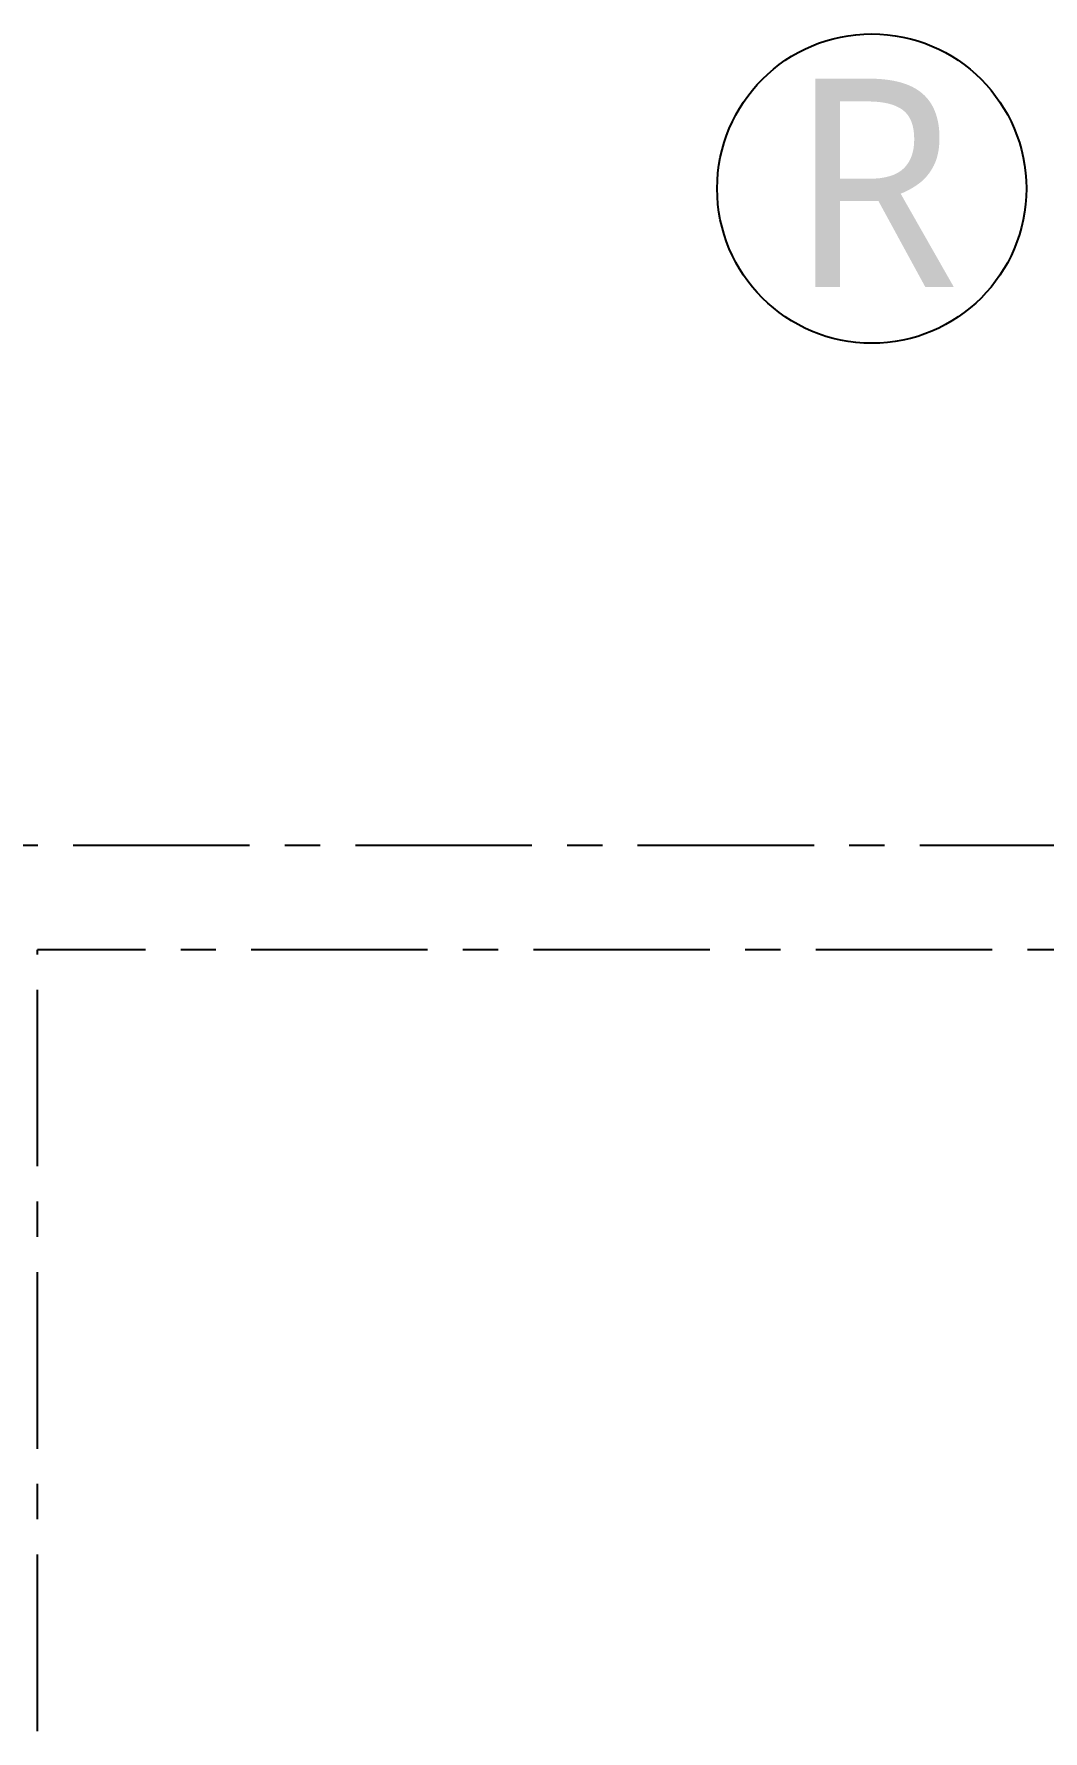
# Model space of a CAD drawing. Header units: millimetres. Extents: x 0 to 504600, y 0 to 118800.
# Drawn here: x 276611 to 278428, y 46112 to 49165 of the extents above; entities that cross this region are included whole.
import ezdxf
from ezdxf.enums import TextEntityAlignment as Align

# ---------------------------------------------------------------- set-up
doc = ezdxf.new("R2010")
doc.units = ezdxf.units.MM
doc.header["$LTSCALE"] = 200
doc.linetypes.add('CENTER', pattern=[50.8, 31.75, -6.35, 6.35, -6.35])
doc.layers.add('LG-TEXT', color=2, linetype='Continuous')
doc.layers.add('제어선', color=6, linetype='Continuous')
doc.styles.add('SUNJIN', font='malgun.ttf')

msp = doc.modelspace()

# ---------------------------------------------------------------- linework, layer by layer
at = {"layer": 'LG-TEXT', "color": 1}
msp.add_circle((278119.4, 48886.7), 278.3, dxfattribs=at)
at = {"layer": '제어선', "linetype": 'CENTER', "ltscale": 0.05}
for p, q in [((280047.5, 47705.2), (269962.4, 47705.2)), ((279860, 47517.7), (276617.5, 47517.7)), ((276617.5, 46112.1), (276617.5, 47517.7)), ((276242.5, 46112.1), (276617.5, 46112.1))]:
    msp.add_line(p, q, dxfattribs=at)

# ---------------------------------------------------------------- texts
at = {"layer": 'LG-TEXT', "style": 'SUNJIN'}
msp.add_text('R', height=375, dxfattribs=at).set_placement((278122.6, 48897), align=Align.MIDDLE)

doc.saveas('drawing.dxf')
